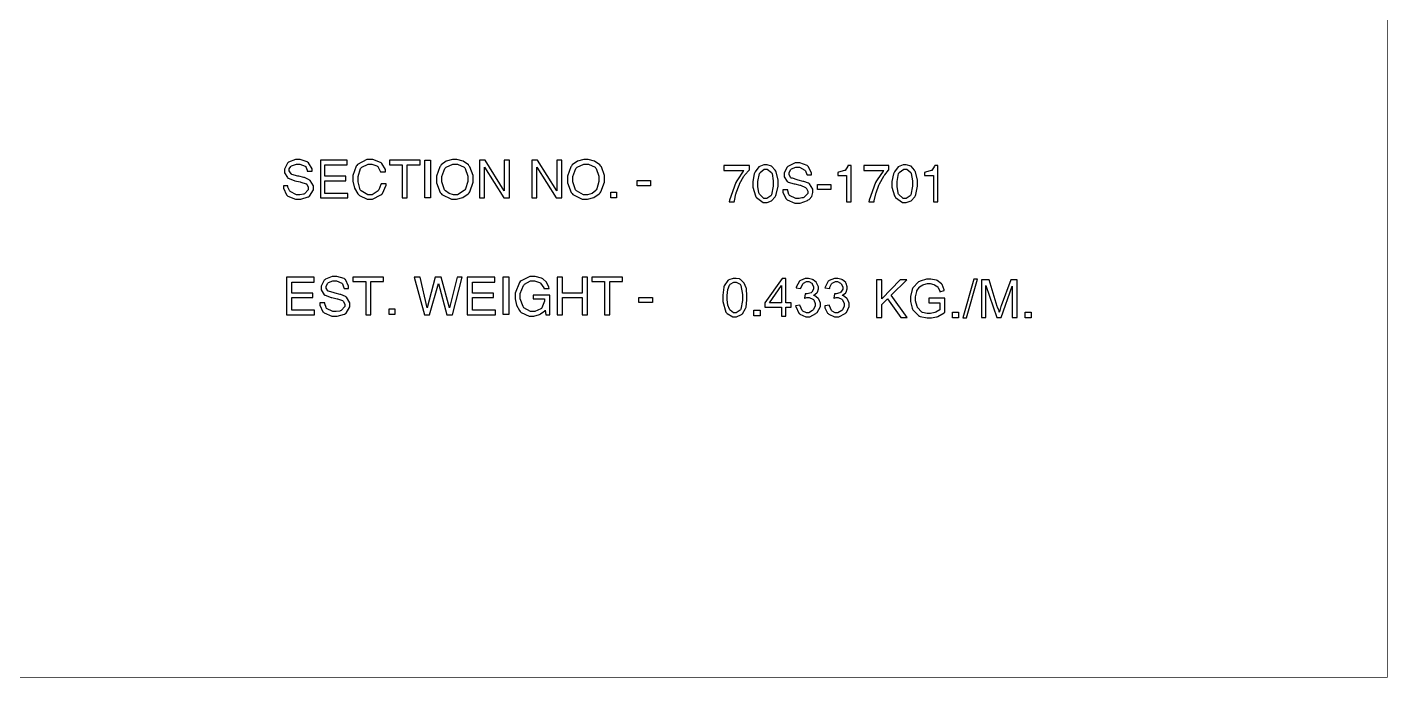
# Model space of a CAD drawing. Extents: x 0 to 8.2, y 0 to 11.7.
# Drawn here: x 4.681 to 8.238, y 0.006 to 1.706 of the extents above; entities that cross this region are included whole.
import ezdxf

# ---------------------------------------------------------------- set-up
doc = ezdxf.new("R2010")
doc.units = 0
doc.layers.get('0').update_dxf_attribs({"linetype": 'CONTINUOUS'})

msp = doc.modelspace()

# ---------------------------------------------------------------- linework, layer by layer
at = {"color": 0, "const_width": 0.00167}
msp.add_lwpolyline([(8.23676, 0.00667), (0.00168, 0.00667), (0.00168, 11.6866), (8.23676, 11.6866), (8.23676, 0.00667)], close=True, dxfattribs=at)
at = {"color": 0}
for points in [[(5.35042, 1.29145), (5.35042, 1.28521), (5.35872, 1.26801), (5.3604, 1.26633), (5.36203, 1.2647), (5.38211, 1.25635), (5.38883, 1.25635), (5.39589, 1.25635), (5.4151, 1.26221), (5.41721, 1.26302), (5.41883, 1.26427), (5.42888, 1.28087), (5.42888, 1.28635), (5.42888, 1.2914), (5.42046, 1.30566), (5.41883, 1.30648), (5.41797, 1.30735), (5.40549, 1.31277), (5.40386, 1.31315), (5.39051, 1.31646), (5.38797, 1.31689), (5.37289, 1.32107), (5.37207, 1.32145), (5.37082, 1.32232), (5.3654, 1.33046), (5.3654, 1.33312), (5.3654, 1.33561), (5.36957, 1.34228), (5.37044, 1.3431), (5.37125, 1.34397), (5.38444, 1.34814), (5.38883, 1.34814), (5.39382, 1.34814), (5.40761, 1.34272), (5.40886, 1.34147), (5.40924, 1.34066), (5.41217, 1.33252), (5.41217, 1.32981), (5.42551, 1.32981), (5.42551, 1.33567), (5.4159, 1.35189), (5.41385, 1.35314), (5.41217, 1.35438), (5.39464, 1.35981), (5.38883, 1.35981), (5.38211, 1.35981), (5.36372, 1.35314), (5.36208, 1.35145), (5.36083, 1.35021), (5.35374, 1.33491), (5.35374, 1.32981), (5.35374, 1.32525), (5.36083, 1.31272), (5.36208, 1.31147), (5.36333, 1.31109), (5.37831, 1.30523), (5.38043, 1.3048), (5.39388, 1.30143), (5.39594, 1.30105), (5.40967, 1.29688), (5.41054, 1.29644), (5.41135, 1.29606), (5.41553, 1.28754), (5.41553, 1.28467), (5.41553, 1.28093), (5.40549, 1.27056), (5.40386, 1.26969), (5.40261, 1.26931), (5.3935, 1.26801), (5.39051, 1.26801), (5.38465, 1.26801), (5.36789, 1.27637), (5.36708, 1.27799), (5.36621, 1.27886), (5.36208, 1.2883), (5.36208, 1.29145), (5.35042, 1.29145)], [(5.44726, 1.25971), (5.51904, 1.25971), (5.51904, 1.27138), (5.45899, 1.27138), (5.45899, 1.3048), (5.51406, 1.3048), (5.51406, 1.31646), (5.45899, 1.31646), (5.45899, 1.34646), (5.51742, 1.34646), (5.51742, 1.35813), (5.44726, 1.35813), (5.44726, 1.25971)], [(5.57747, 1.35981), (5.56868, 1.35981), (5.54443, 1.34733), (5.54237, 1.34478), (5.54069, 1.34272), (5.53239, 1.31803), (5.53239, 1.30979), (5.53239, 1.30366), (5.53614, 1.28516), (5.54486, 1.27013), (5.54742, 1.26801), (5.54904, 1.26595), (5.56912, 1.25635), (5.57585, 1.25635), (5.58371, 1.25635), (5.60536, 1.26763), (5.60747, 1.26969), (5.6091, 1.27138), (5.61871, 1.29351), (5.61914, 1.29644), (5.60585, 1.29644), (5.60542, 1.29481), (5.59999, 1.28093), (5.59918, 1.27968), (5.59793, 1.27805), (5.58257, 1.26801), (5.57747, 1.26801), (5.57118, 1.26801), (5.55404, 1.27805), (5.5524, 1.27968), (5.55117, 1.28136), (5.54574, 1.30143), (5.54574, 1.30811), (5.54574, 1.31565), (5.55236, 1.33648), (5.55404, 1.33811), (5.55567, 1.33979), (5.572, 1.34814), (5.57747, 1.34814), (5.58203, 1.34814), (5.59457, 1.34397), (5.59581, 1.3431), (5.59706, 1.34228), (5.60374, 1.32981), (5.60417, 1.32813), (5.61751, 1.32813), (5.61751, 1.33398), (5.60747, 1.34983), (5.60585, 1.35145), (5.60417, 1.3527), (5.58415, 1.35981), (5.57747, 1.35981)], [(5.6275, 1.35813), (5.6275, 1.34646), (5.66081, 1.34646), (5.66081, 1.25971), (5.67415, 1.25971), (5.67415, 1.34646), (5.70763, 1.34646), (5.70763, 1.35813), (5.6275, 1.35813)], [(5.72, 1.35834), (5.73503, 1.35834), (5.73503, 1.25998), (5.72, 1.25998), (5.72, 1.35834)], [(5.79779, 1.35981), (5.79243, 1.35981), (5.77632, 1.35585), (5.76313, 1.34603), (5.76107, 1.3431), (5.75939, 1.3406), (5.75103, 1.31624), (5.75103, 1.30811), (5.75103, 1.29894), (5.76058, 1.27387), (5.76269, 1.27138), (5.76481, 1.26888), (5.78956, 1.25635), (5.79779, 1.25635), (5.80317, 1.25635), (5.81944, 1.26096), (5.83371, 1.27051), (5.83626, 1.273), (5.83789, 1.27555), (5.84625, 1.30127), (5.84625, 1.30979), (5.84625, 1.31814), (5.83789, 1.34104), (5.83626, 1.3431), (5.83415, 1.34603), (5.82069, 1.35585), (5.8035, 1.35981), (5.79779, 1.35981)], [(5.8629, 1.25971), (5.87625, 1.25971), (5.87625, 1.33979), (5.92638, 1.25971), (5.94135, 1.25971), (5.94135, 1.35813), (5.928, 1.35813), (5.928, 1.27799), (5.87793, 1.35813), (5.8629, 1.35813), (5.8629, 1.25971)], [(5.99978, 1.25971), (6.01313, 1.25971), (6.01313, 1.33979), (6.06321, 1.25971), (6.07824, 1.25971), (6.07824, 1.35813), (6.06489, 1.35813), (6.06489, 1.27799), (6.01481, 1.35813), (5.99978, 1.35813), (5.99978, 1.25971)], [(6.14165, 1.35981), (6.13607, 1.35981), (6.11936, 1.35585), (6.10542, 1.34603), (6.10335, 1.3431), (6.10167, 1.3406), (6.09332, 1.31624), (6.09332, 1.30811), (6.09332, 1.29894), (6.10286, 1.27387), (6.10499, 1.27138), (6.10704, 1.26888), (6.13172, 1.25635), (6.13997, 1.25635), (6.14556, 1.25635), (6.16238, 1.26096), (6.17632, 1.27051), (6.17844, 1.273), (6.18007, 1.27555), (6.19011, 1.30127), (6.19011, 1.30979), (6.19011, 1.31814), (6.18175, 1.34104), (6.18012, 1.3431), (6.178, 1.34603), (6.16401, 1.35585), (6.14725, 1.35981), (6.14165, 1.35981)], [(5.79949, 1.26801), (5.79551, 1.26801), (5.78364, 1.27138), (5.77403, 1.27805), (5.77279, 1.27968), (5.77154, 1.28136), (5.76438, 1.30143), (5.76438, 1.30811), (5.76438, 1.31565), (5.77279, 1.33648), (5.77447, 1.33811), (5.7761, 1.33979), (5.79362, 1.34814), (5.79949, 1.34814), (5.80572, 1.34814), (5.82281, 1.33979), (5.82449, 1.33811), (5.82574, 1.33648), (5.8329, 1.31646), (5.8329, 1.30979), (5.8329, 1.30268), (5.82617, 1.28348), (5.82449, 1.28136), (5.82324, 1.2793), (5.80539, 1.26801), (5.79949, 1.26801)], [(6.14165, 1.26801), (6.13499, 1.26801), (6.11664, 1.27805), (6.11501, 1.27968), (6.11376, 1.28136), (6.10667, 1.30143), (6.10667, 1.30811), (6.10667, 1.31565), (6.11496, 1.33648), (6.11664, 1.33811), (6.11828, 1.33979), (6.13579, 1.34814), (6.14165, 1.34814), (6.14789, 1.34814), (6.1651, 1.33979), (6.16678, 1.33811), (6.1684, 1.33648), (6.17513, 1.31646), (6.17513, 1.30979), (6.17513, 1.30268), (6.16971, 1.28348), (6.16846, 1.28136), (6.16715, 1.2793), (6.15756, 1.27159), (6.14561, 1.26801), (6.14165, 1.26801)], [(6.50228, 1.34478), (6.50228, 1.33143), (6.55404, 1.33143), (6.55236, 1.32981), (6.53738, 1.30729), (6.53575, 1.3048), (6.53321, 1.30018), (6.51644, 1.25429), (6.51563, 1.24968), (6.52897, 1.24968), (6.5294, 1.25223), (6.53364, 1.27013), (6.53407, 1.27138), (6.53444, 1.27306), (6.5415, 1.2927), (6.54237, 1.29481), (6.54318, 1.29693), (6.55447, 1.31652), (6.55572, 1.31814), (6.55697, 1.32026), (6.56819, 1.33274), (6.56907, 1.33312), (6.56907, 1.34478), (6.50228, 1.34478)], [(6.61083, 1.34646), (6.6065, 1.34646), (6.59347, 1.34066), (6.58365, 1.32818), (6.58242, 1.32482), (6.58154, 1.32275), (6.57742, 1.30306), (6.57742, 1.29644), (6.57742, 1.28809), (6.58447, 1.26514), (6.58572, 1.26302), (6.58697, 1.26052), (6.60487, 1.24805), (6.61083, 1.24805), (6.61475, 1.24805), (6.62663, 1.25223), (6.63624, 1.26302), (6.63747, 1.26633), (6.63872, 1.26845), (6.64415, 1.29074), (6.64415, 1.29812), (6.64415, 1.30604), (6.63872, 1.32818), (6.63747, 1.32981), (6.63624, 1.33274), (6.62663, 1.34256), (6.61475, 1.34646), (6.61083, 1.34646)], [(6.61083, 1.25803), (6.60667, 1.25803), (6.595, 1.26931), (6.59418, 1.27138), (6.59369, 1.27306), (6.59071, 1.28939), (6.59071, 1.29481), (6.59071, 1.30235), (6.59494, 1.32319), (6.59581, 1.32482), (6.59663, 1.3265), (6.60726, 1.3348), (6.61083, 1.3348), (6.61496, 1.3348), (6.62663, 1.3265), (6.6275, 1.32482), (6.62788, 1.32319), (6.63086, 1.30442), (6.63086, 1.29812), (6.63086, 1.2902), (6.62663, 1.26763), (6.62582, 1.26633), (6.62494, 1.26508), (6.61436, 1.25803), (6.61083, 1.25803)], [(6.65582, 1.28136), (6.65582, 1.27512), (6.66428, 1.25803), (6.66596, 1.25635), (6.66758, 1.25472), (6.68761, 1.24637), (6.69428, 1.24637), (6.70139, 1.24637), (6.7206, 1.25342), (6.72271, 1.25467), (6.72478, 1.25553), (6.73167, 1.26324), (6.73438, 1.27431), (6.73438, 1.27799), (6.73438, 1.28304), (6.72601, 1.29688), (6.72439, 1.29812), (6.72353, 1.29856), (6.71089, 1.30273), (6.70925, 1.30311), (6.69596, 1.30648), (6.69342, 1.30735), (6.68153, 1.31147), (6.67763, 1.31147), (6.67676, 1.31234), (6.67258, 1.32048), (6.67258, 1.32313), (6.67258, 1.32606), (6.67676, 1.33398), (6.67763, 1.3348), (6.67844, 1.33567), (6.69032, 1.33979), (6.69428, 1.33979), (6.69928, 1.33979), (6.71338, 1.33274), (6.71425, 1.33143), (6.71506, 1.33062), (6.71886, 1.32107), (6.71929, 1.31977), (6.73107, 1.31977), (6.73107, 1.32563), (6.72265, 1.34185), (6.72103, 1.3431), (6.71929, 1.3444), (6.70053, 1.35145), (6.69428, 1.35145), (6.68799, 1.35145), (6.67051, 1.34315), (6.66928, 1.34147), (6.66758, 1.34022), (6.65929, 1.32492), (6.65929, 1.31977), (6.65929, 1.31521), (6.66758, 1.30273), (6.66928, 1.30143), (6.67008, 1.30105), (6.68549, 1.29688), (6.68761, 1.29644), (6.70096, 1.29313), (6.70258, 1.29275), (6.71506, 1.28722), (6.71593, 1.28635), (6.71674, 1.28597), (6.72103, 1.27751), (6.72103, 1.27468), (6.72103, 1.27094), (6.71132, 1.26058), (6.70925, 1.25971), (6.70589, 1.25971), (6.6984, 1.25803), (6.69596, 1.25803), (6.69011, 1.25803), (6.67383, 1.26638), (6.67258, 1.26801), (6.67215, 1.26888), (6.66928, 1.27827), (6.66928, 1.28136), (6.65582, 1.28136)], [(6.82281, 1.31814), (6.82281, 1.24968), (6.83447, 1.24968), (6.83447, 1.34478), (6.82617, 1.34478), (6.82574, 1.34315), (6.81863, 1.33187), (6.81782, 1.33143), (6.81694, 1.33105), (6.80154, 1.32688), (6.79949, 1.32644), (6.79949, 1.31814), (6.82281, 1.31814)], [(6.86789, 1.34478), (6.86789, 1.33143), (6.91971, 1.33143), (6.91803, 1.32981), (6.9025, 1.30729), (6.90126, 1.3048), (6.89876, 1.30018), (6.88206, 1.25429), (6.88124, 1.24968), (6.89458, 1.24968), (6.89497, 1.25223), (6.89914, 1.27013), (6.89958, 1.27138), (6.89996, 1.27306), (6.90707, 1.2927), (6.90793, 1.29481), (6.90875, 1.29693), (6.92008, 1.31652), (6.92133, 1.31814), (6.92258, 1.32026), (6.93257, 1.33274), (6.933, 1.33312), (6.933, 1.34478), (6.86789, 1.34478)], [(6.97467, 1.34646), (6.97032, 1.34646), (6.95736, 1.34066), (6.9476, 1.32818), (6.94635, 1.32482), (6.94547, 1.32275), (6.94135, 1.30306), (6.94135, 1.29644), (6.94135, 1.28809), (6.9484, 1.26514), (6.94971, 1.26302), (6.95096, 1.26052), (6.96869, 1.24805), (6.97467, 1.24805), (6.97885, 1.24805), (6.99143, 1.25223), (7.00146, 1.26302), (7.00315, 1.26633), (7.00396, 1.26845), (7.00814, 1.29074), (7.00814, 1.29812), (7.00814, 1.30604), (7.00271, 1.32818), (7.00146, 1.32981), (7.00022, 1.33274), (6.99121, 1.34256), (6.97879, 1.34646), (6.97467, 1.34646)], [(6.97467, 1.25803), (6.97049, 1.25803), (6.95882, 1.26931), (6.95801, 1.27138), (6.95757, 1.27306), (6.95469, 1.28939), (6.95469, 1.29481), (6.95469, 1.30235), (6.95882, 1.32319), (6.95969, 1.32482), (6.9605, 1.3265), (6.97244, 1.3348), (6.97646, 1.3348), (6.98019, 1.3348), (6.99061, 1.3265), (6.99149, 1.32482), (6.99186, 1.32319), (6.99479, 1.30442), (6.99479, 1.29812), (6.99479, 1.2902), (6.99061, 1.26763), (6.98981, 1.26633), (6.98893, 1.26508), (6.97819, 1.25803), (6.97467, 1.25803)], [(7.04992, 1.31814), (7.04992, 1.24968), (7.06158, 1.24968), (7.06158, 1.34478), (7.05322, 1.34478), (7.05279, 1.34315), (7.04574, 1.33187), (7.04492, 1.33143), (7.04406, 1.33105), (7.02865, 1.32688), (7.02658, 1.32644), (7.02658, 1.31814), (7.04992, 1.31814)], [(6.27501, 1.30501), (6.31, 1.30501), (6.31, 1.29167), (6.27501, 1.29167), (6.27501, 1.30501)], [(6.74669, 1.29498), (6.78168, 1.29498), (6.78168, 1.28168), (6.74669, 1.28168), (6.74669, 1.29498)], [(6.20665, 1.27501), (6.22168, 1.27501), (6.22168, 1.25998), (6.20665, 1.25998), (6.20665, 1.27501)], [(5.35872, 0.95437), (5.43218, 0.95437), (5.43218, 0.96604), (5.37207, 0.96604), (5.37207, 0.99935), (5.42719, 0.99935), (5.42719, 1.01107), (5.37207, 1.01107), (5.37207, 1.0395), (5.4305, 1.0395), (5.4305, 1.05279), (5.35872, 1.05279), (5.35872, 0.95437)], [(5.44553, 0.98606), (5.44553, 0.97982), (5.45394, 0.96229), (5.45562, 0.96105), (5.45725, 0.95942), (5.47726, 0.95106), (5.48394, 0.95106), (5.49104, 0.95106), (5.51025, 0.95644), (5.51237, 0.95768), (5.51443, 0.95898), (5.52408, 0.97559), (5.52408, 0.98106), (5.52408, 0.98606), (5.51568, 1.00022), (5.51406, 1.00103), (5.51318, 1.0019), (5.5006, 1.00732), (5.49897, 1.0077), (5.48562, 1.01107), (5.48313, 1.0115), (5.4681, 1.01579), (5.46729, 1.01617), (5.46642, 1.0166), (5.46229, 1.02376), (5.46229, 1.02615), (5.46229, 1.02908), (5.46642, 1.037), (5.46729, 1.03782), (5.4681, 1.03868), (5.47999, 1.04281), (5.48394, 1.04281), (5.48893, 1.04281), (5.5031, 1.03738), (5.50396, 1.03613), (5.50478, 1.03532), (5.50851, 1.02447), (5.50896, 1.02279), (5.52072, 1.02279), (5.52072, 1.02908), (5.51237, 1.04655), (5.51074, 1.0478), (5.509, 1.04905), (5.49018, 1.05447), (5.48394, 1.05447), (5.47771, 1.05447), (5.46024, 1.04785), (5.45899, 1.04617), (5.45731, 1.04492), (5.44894, 1.02962), (5.44894, 1.02447), (5.44894, 1.01986), (5.45731, 1.00689), (5.45899, 1.00602), (5.45979, 1.00564), (5.47515, 0.99978), (5.47726, 0.99935), (5.49061, 0.99604), (5.49224, 0.99566), (5.50478, 0.99148), (5.50564, 0.99105), (5.50646, 0.99023), (5.51074, 0.9821), (5.51074, 0.97938), (5.51074, 0.97564), (5.50103, 0.96522), (5.49897, 0.96436), (5.4981, 0.96398), (5.48872, 0.96273), (5.48562, 0.96273), (5.47976, 0.96273), (5.46354, 0.97108), (5.46229, 0.97271), (5.46186, 0.97358), (5.45899, 0.98296), (5.45899, 0.98606), (5.44553, 0.98606)], [(5.53239, 1.05279), (5.53239, 1.04112), (5.56575, 1.04112), (5.56575, 0.95437), (5.57904, 0.95437), (5.57904, 1.04112), (5.61253, 1.04112), (5.61253, 1.05279), (5.53239, 1.05279)], [(5.6926, 1.05279), (5.71929, 0.95437), (5.73258, 0.95437), (5.75603, 1.03613), (5.77772, 0.95437), (5.79269, 0.95437), (5.81782, 1.05279), (5.80436, 1.05279), (5.7844, 0.97271), (5.76269, 1.05279), (5.74761, 1.05279), (5.72592, 0.97271), (5.70763, 1.05279), (5.6926, 1.05279)], [(5.83128, 0.95437), (5.90468, 0.95437), (5.90468, 0.96604), (5.84457, 0.96604), (5.84457, 0.99935), (5.89968, 0.99935), (5.89968, 1.01107), (5.84457, 1.01107), (5.84457, 1.0395), (5.903, 1.0395), (5.903, 1.05279), (5.83128, 1.05279), (5.83128, 0.95437)], [(5.92503, 1.05333), (5.94, 1.05333), (5.94, 0.95502), (5.92503, 0.95502), (5.92503, 1.05333)], [(6.00315, 1.05447), (5.99479, 1.05447), (5.97185, 1.04324), (5.96978, 1.04112), (5.96767, 1.03863), (5.95643, 1.01047), (5.95643, 1.00103), (5.95643, 0.99566), (5.95996, 0.97938), (5.96767, 0.96522), (5.96978, 0.96273), (5.97185, 0.96067), (5.99278, 0.95106), (5.99978, 0.95106), (6.00521, 0.95106), (6.02024, 0.95524), (6.02154, 0.95605), (6.02279, 0.95649), (6.03364, 0.96479), (6.03489, 0.96604), (6.03657, 0.95437), (6.04656, 0.95437), (6.04656, 1.00602), (6.00315, 1.00602), (6.00315, 0.99604), (6.03321, 0.99604), (6.03321, 0.9898), (6.02615, 0.97228), (6.0249, 0.97103), (6.02317, 0.96978), (6.00814, 0.96273), (6.00315, 0.96273), (5.99685, 0.96273), (5.97939, 0.97233), (5.97814, 0.97439), (5.97689, 0.97607), (5.96978, 0.99609), (5.96978, 1.00271), (5.96978, 1.01025), (5.97814, 1.0312), (5.97982, 1.03282), (5.98107, 1.03451), (5.99636, 1.04281), (6.00146, 1.04281), (6.00646, 1.04281), (6.02024, 1.03868), (6.02154, 1.03782), (6.02279, 1.037), (6.03114, 1.02447), (6.03157, 1.02279), (6.04492, 1.02279), (6.04406, 1.02615), (6.03819, 1.03928), (6.02908, 1.04823), (6.02658, 1.04948), (6.02485, 1.05035), (6.00857, 1.05447), (6.00315, 1.05447)], [(6.06657, 0.95437), (6.07992, 0.95437), (6.07992, 0.99935), (6.13167, 0.99935), (6.13167, 0.95437), (6.14501, 0.95437), (6.14501, 1.05279), (6.13167, 1.05279), (6.13167, 1.01107), (6.07992, 1.01107), (6.07992, 1.05279), (6.06657, 1.05279), (6.06657, 0.95437)], [(6.15679, 1.05279), (6.15679, 1.04112), (6.19011, 1.04112), (6.19011, 0.95437), (6.20344, 0.95437), (6.20344, 1.04112), (6.23687, 1.04112), (6.23687, 1.05279), (6.15679, 1.05279)], [(6.50896, 0.95936), (6.51019, 0.95774), (6.52556, 0.94938), (6.53071, 0.94938), (6.53526, 0.94938), (6.54779, 0.95524), (6.54904, 0.95605), (6.55029, 0.95692), (6.55865, 0.97065), (6.55908, 0.97271), (6.5599, 0.97439), (6.56239, 0.99311), (6.56239, 0.99935), (6.56239, 1.00521), (6.56108, 1.02154), (6.56071, 1.02279), (6.56028, 1.02447), (6.55485, 1.037), (6.55404, 1.03782), (6.5536, 1.03868), (6.54531, 1.04698), (6.54406, 1.0478), (6.54318, 1.04823), (6.53381, 1.04948), (6.53071, 1.04948), (6.52647, 1.04948), (6.51476, 1.04536), (6.51394, 1.04449), (6.51269, 1.04367), (6.5031, 1.02995), (6.50228, 1.02783), (6.50185, 1.0262), (6.49897, 1.00608), (6.49897, 0.99935), (6.49897, 0.98937), (6.50726, 0.96148), (6.50896, 0.95936)], [(6.51731, 1.03282), (6.51812, 1.03407), (6.52756, 1.0395), (6.53071, 1.0395), (6.53444, 1.0395), (6.54449, 1.03407), (6.54574, 1.03282), (6.54656, 1.0312), (6.55072, 1.00732), (6.55072, 0.99935), (6.55072, 0.99148), (6.54656, 0.96897), (6.54574, 0.96772), (6.54449, 0.96647), (6.53413, 0.95936), (6.53071, 0.95936), (6.52735, 0.95936), (6.51812, 0.96647), (6.51731, 0.96772), (6.51644, 0.96897), (6.51269, 0.97982), (6.51064, 0.99447), (6.51064, 0.99935), (6.51064, 1.00467), (6.51269, 1.02056), (6.51644, 1.03157), (6.51731, 1.03282)], [(6.66428, 0.95106), (6.66428, 0.97439), (6.67763, 0.97439), (6.67763, 0.98606), (6.66428, 0.98606), (6.66428, 1.04948), (6.65419, 1.04948), (6.60915, 0.98606), (6.60915, 0.97439), (6.6525, 0.97439), (6.6525, 0.95106), (6.66428, 0.95106)], [(6.69928, 0.95768), (6.70053, 0.95644), (6.71588, 0.94938), (6.72103, 0.94938), (6.72683, 0.94938), (6.74268, 0.95774), (6.74436, 0.95936), (6.74599, 0.96061), (6.75439, 0.97596), (6.75439, 0.98106), (6.75439, 0.98481), (6.75017, 0.99523), (6.74935, 0.99604), (6.74849, 0.99729), (6.73915, 1.00439), (6.73606, 1.00439), (6.73687, 1.00526), (6.74517, 1.01199), (6.74604, 1.0128), (6.74642, 1.01367), (6.74935, 1.02181), (6.74935, 1.02447), (6.74935, 1.02783), (6.74517, 1.03657), (6.74436, 1.03782), (6.74393, 1.03868), (6.73562, 1.04579), (6.73438, 1.04617), (6.73351, 1.04704), (6.72282, 1.04948), (6.71929, 1.04948), (6.71468, 1.04948), (6.70221, 1.04405), (6.70096, 1.04281), (6.69971, 1.04199), (6.69129, 1.02658), (6.69092, 1.02447), (6.70258, 1.02279), (6.70296, 1.02409), (6.70839, 1.03532), (6.70925, 1.03613), (6.71007, 1.037), (6.71826, 1.04112), (6.72103, 1.04112), (6.7239, 1.04112), (6.73182, 1.037), (6.73269, 1.03613), (6.73307, 1.03532), (6.73606, 1.02718), (6.73606, 1.02447), (6.73606, 1.02159), (6.73188, 1.01367), (6.73107, 1.0128), (6.72976, 1.01199), (6.71935, 1.00939), (6.71593, 1.00939), (6.71593, 1.00939), (6.71463, 1.00939), (6.71425, 1.00939), (6.71262, 0.99772), (6.71343, 0.99816), (6.71913, 0.99935), (6.72103, 0.99935), (6.72478, 0.99935), (6.73481, 0.99523), (6.73606, 0.99436), (6.73687, 0.99354), (6.74104, 0.98421), (6.74104, 0.98106), (6.74104, 0.97732), (6.73562, 0.96691), (6.73438, 0.96604), (6.73351, 0.96522), (6.72412, 0.95936), (6.72103, 0.95936), (6.71767, 0.95936), (6.70844, 0.96354), (6.70763, 0.96436), (6.70676, 0.96522), (6.70133, 0.97776), (6.70096, 0.97938), (6.68929, 0.9777), (6.68967, 0.97564), (6.69803, 0.95898), (6.69928, 0.95768)], [(6.77436, 0.95768), (6.77599, 0.95644), (6.79113, 0.94938), (6.79617, 0.94938), (6.8024, 0.94938), (6.81944, 0.95774), (6.82113, 0.95936), (6.82238, 0.96061), (6.82949, 0.97596), (6.82949, 0.98106), (6.82949, 0.98481), (6.82531, 0.99523), (6.82449, 0.99604), (6.82362, 0.99729), (6.81424, 1.00439), (6.81114, 1.00439), (6.81239, 1.00526), (6.82069, 1.01199), (6.82113, 1.0128), (6.82194, 1.01367), (6.82449, 1.02181), (6.82449, 1.02447), (6.82449, 1.02783), (6.8215, 1.03657), (6.82113, 1.03782), (6.82069, 1.03868), (6.81239, 1.04579), (6.81114, 1.04617), (6.8099, 1.04704), (6.79958, 1.04948), (6.79617, 1.04948), (6.79113, 1.04948), (6.77729, 1.04405), (6.77604, 1.04281), (6.77479, 1.04199), (6.76644, 1.02658), (6.76606, 1.02447), (6.77935, 1.02279), (6.77935, 1.02615), (6.78353, 1.03532), (6.7844, 1.03613), (6.78521, 1.037), (6.7934, 1.04112), (6.79617, 1.04112), (6.79904, 1.04112), (6.80697, 1.037), (6.80783, 1.03613), (6.80865, 1.03532), (6.81282, 1.02718), (6.81282, 1.02447), (6.81282, 1.02159), (6.8074, 1.01367), (6.80615, 1.0128), (6.80528, 1.01199), (6.7959, 1.00939), (6.79281, 1.00939), (6.79281, 1.00939), (6.79113, 1.00939), (6.79113, 1.00939), (6.7895, 0.99772), (6.79031, 0.99816), (6.7959, 0.99935), (6.79779, 0.99935), (6.80111, 0.99935), (6.81028, 0.99523), (6.81114, 0.99436), (6.81196, 0.99354), (6.81614, 0.98421), (6.81614, 0.98106), (6.81614, 0.97732), (6.81196, 0.96691), (6.81114, 0.96604), (6.81028, 0.96522), (6.79969, 0.95936), (6.79617, 0.95936), (6.79318, 0.95936), (6.78521, 0.96354), (6.7844, 0.96436), (6.78353, 0.96522), (6.7781, 0.97776), (6.77772, 0.97938), (6.76606, 0.9777), (6.76606, 0.97271), (6.77311, 0.95898), (6.77436, 0.95768)], [(6.91471, 0.9477), (6.91471, 0.98106), (6.92969, 0.99604), (6.96468, 0.9477), (6.98144, 0.9477), (6.93967, 1.00602), (6.97982, 1.04617), (6.963, 1.04617), (6.91471, 0.99604), (6.91471, 1.04617), (6.90126, 1.04617), (6.90126, 0.9477), (6.91471, 0.9477)], [(7.06657, 0.98606), (7.06657, 0.96772), (7.06614, 0.96691), (7.05615, 0.96148), (7.0549, 0.96105), (7.05365, 0.96023), (7.04199, 0.95768), (7.03814, 0.95768), (7.03353, 0.95768), (7.02143, 0.96067), (7.01981, 0.96105), (7.01856, 0.96191), (7.00851, 0.97314), (7.00814, 0.97439), (7.00726, 0.97607), (7.00315, 0.99105), (7.00315, 0.99604), (7.00315, 1.00108), (7.00603, 1.01492), (7.00646, 1.01617), (7.00683, 1.01704), (7.01226, 1.02534), (7.01313, 1.02615), (7.01351, 1.02702), (7.02186, 1.03244), (7.02311, 1.03282), (7.02436, 1.03326), (7.03467, 1.03613), (7.03814, 1.03613), (7.04144, 1.03613), (7.05067, 1.03326), (7.05154, 1.03282), (7.05279, 1.03244), (7.06114, 1.02702), (7.06158, 1.02615), (7.06196, 1.02577), (7.06614, 1.01573), (7.06657, 1.01449), (7.07824, 1.0178), (7.07781, 1.01948), (7.07238, 1.03326), (7.07156, 1.03451), (7.07069, 1.03537), (7.05946, 1.04367), (7.05821, 1.04449), (7.05653, 1.04492), (7.04269, 1.0478), (7.03814, 1.0478), (7.03185, 1.0478), (7.01476, 1.04199), (7.01313, 1.04112), (7.01101, 1.04031), (6.99604, 1.0249), (6.99479, 1.02279), (6.99393, 1.02073), (6.98981, 1.00223), (6.98981, 0.99604), (6.98981, 0.98942), (6.99393, 0.97152), (6.99479, 0.9694), (6.99604, 0.96777), (7.01101, 0.95231), (7.01313, 0.95106), (7.01519, 0.95025), (7.03369, 0.94602), (7.03988, 0.94602), (7.04486, 0.94602), (7.05821, 0.949), (7.0599, 0.94938), (7.06153, 0.95025), (7.07824, 0.9598), (7.07992, 0.96105), (7.07992, 0.99772), (7.03814, 0.99772), (7.03814, 0.98606), (7.06657, 0.98606)], [(7.13667, 0.94602), (7.16499, 1.0478), (7.155, 1.0478), (7.12668, 0.94602), (7.13667, 0.94602)], [(7.18679, 0.9477), (7.18679, 1.03114), (7.21511, 0.9477), (7.22678, 0.9477), (7.25521, 1.02946), (7.25521, 0.9477), (7.26856, 0.9477), (7.26856, 1.04617), (7.2519, 1.04617), (7.22678, 0.9777), (7.22635, 0.97607), (7.22217, 0.96191), (7.22179, 0.96105), (7.22179, 0.96479), (7.21761, 0.97439), (7.21679, 0.97602), (7.1951, 1.04617), (7.17513, 1.04617), (7.17513, 0.9477), (7.18679, 0.9477)], [(6.28, 1), (6.315, 1), (6.315, 0.98665), (6.28, 0.98665), (6.28, 1)], [(6.62082, 0.98606), (6.6525, 1.03114), (6.6525, 0.98606), (6.62082, 0.98606)], [(5.62668, 0.97), (5.64165, 0.97), (5.64165, 0.95502), (5.62668, 0.95502), (5.62668, 0.97)], [(6.58003, 0.96669), (6.59668, 0.96669), (6.59668, 0.95166), (6.58003, 0.95166), (6.58003, 0.96669)], [(7.09999, 0.96164), (7.11501, 0.96164), (7.11501, 0.94667), (7.09999, 0.94667), (7.09999, 0.96164)], [(7.28999, 0.96164), (7.30501, 0.96164), (7.30501, 0.94667), (7.28999, 0.94667), (7.28999, 0.96164)]]:
    msp.add_lwpolyline(points, close=True, dxfattribs=at)

doc.saveas('drawing.dxf')
